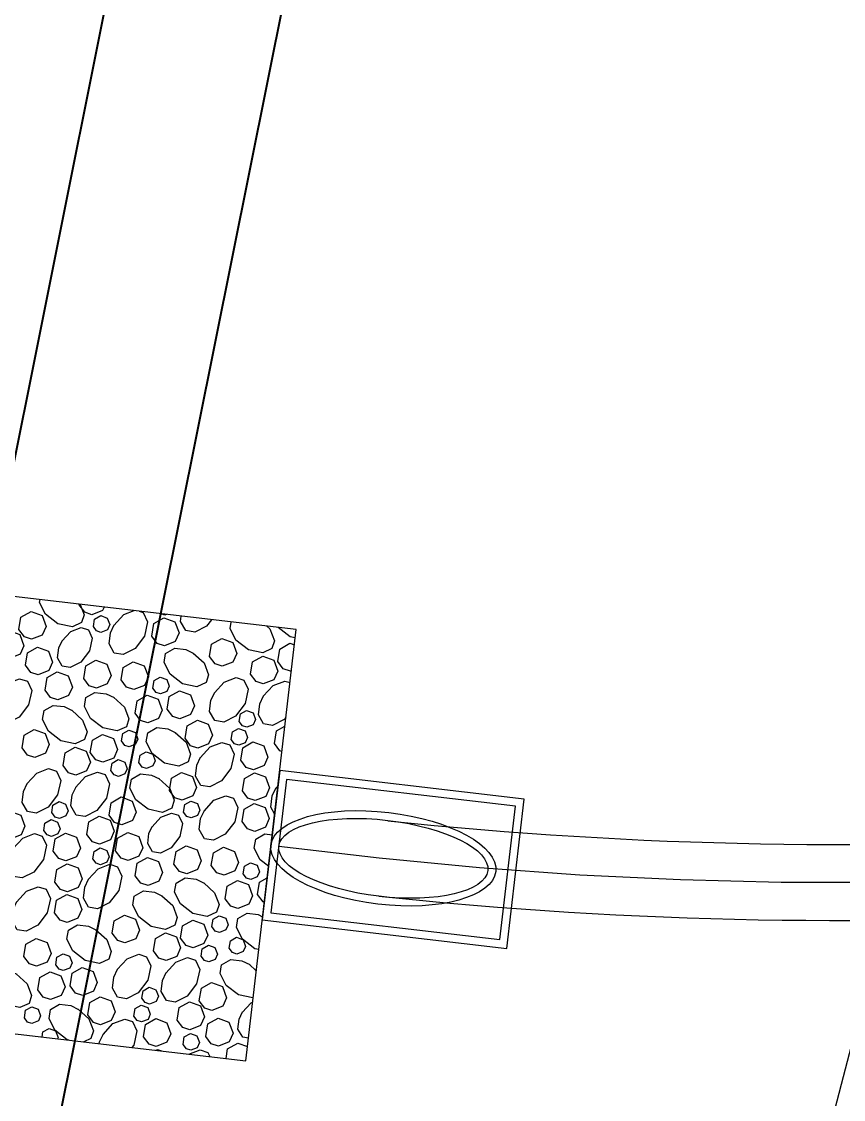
# Model space of a CAD drawing. Header units: feet. Extents: x 10084 to 13321, y 3329 to 8503.
# Drawn here: x 10633.37 to 10652.3, y 6440.68 to 6465.51 of the extents above; entities that cross this region are included whole.
import ezdxf

# ---------------------------------------------------------------- set-up
doc = ezdxf.new("R2010")
doc.units = ezdxf.units.FT
doc.header["$LTSCALE"] = 40
doc.header["$MEASUREMENT"] = 0
doc.linetypes.add('CENTERX2', pattern=[4, 2.5, -0.5, 0.5, -0.5])
for name, color, linetype in [('INLET', 4, 'Continuous'), ('Level 1', 7, 'Continuous'), ('LOT', 7, 'Continuous'), ('STORM', 2, 'Continuous'), ('storm CL', 7, 'CENTERX2')]:
    doc.layers.add(name, color=color, linetype=linetype)

msp = doc.modelspace()

# ---------------------------------------------------------------- linework, layer by layer
at = {"layer": 'INLET', "color": 5, "flags": 128}
for points in [[(10644.945, 6447.596), (10639.314, 6448.255), (10638.912, 6444.819), (10644.542, 6444.16)], [(10644.742, 6447.436), (10639.474, 6448.053), (10639.114, 6444.979), (10644.382, 6444.362)]]:
    msp.add_lwpolyline(points, close=True, dxfattribs=at)
at = {"layer": 'INLET', "color": 5}
for major_axis, ratio in [((-2.588, 0.303), 0.408128), ((-2.407, 0.282), 0.36366)]:
    msp.add_ellipse((10641.701, 6446.235), major_axis=major_axis, ratio=ratio, dxfattribs=at)
at = {"layer": 'Level 1', "color": 5, "linetype": 'Continuous', "lineweight": 40}
for p, q in [((10622.662, 6402.831), (10636.225, 6470.46)), ((10626.581, 6402.026), (10640.149, 6469.682))]:
    msp.add_line(p, q, dxfattribs=at)
at = {"layer": 'LOT', "color": 7}
msp.add_line((10633.388, 6368.668), (10689.874, 6585.401), dxfattribs=at)
at = {"layer": 'STORM', "color": 5, "flags": 128}
for points in [[(10641.803, 6447.102, 0.086899), (10675.92, 6449.432), (10675.918, 6449.431), (10800.481, 6480.488)], [(10641.599, 6445.364, 0.086949), (10676.339, 6447.733), (10676.341, 6447.733), (10800.904, 6478.79)]]:
    msp.add_lwpolyline(points, format="xyb", dxfattribs=at)
msp.add_lwpolyline([(10619.83, 6453.829), (10618.667, 6443.897), (10638.532, 6441.571), (10639.694, 6451.504)], close=True, dxfattribs=at)
for points in [[(10634.719, 6452.086), (10634.81, 6451.848), (10634.753, 6451.667), (10634.54, 6451.569), (10634.209, 6451.64), (10633.924, 6451.859), (10633.786, 6452.13), (10633.797, 6452.194)], [(10634.696, 6452.071), (10634.699, 6452.088)], [(10635.269, 6452.022), (10635.235, 6451.946), (10634.989, 6451.848), (10634.824, 6451.902), (10634.697, 6452.071)], [(10633.307, 6451.504), (10633.354, 6451.792), (10633.589, 6451.923), (10633.841, 6451.831), (10633.935, 6451.575), (10633.846, 6451.379), (10633.6, 6451.28), (10633.435, 6451.334), (10633.307, 6451.504)], [(10635.023, 6451.575), (10635.051, 6451.748), (10635.192, 6451.827), (10635.343, 6451.771), (10635.399, 6451.618), (10635.346, 6451.5), (10635.198, 6451.441), (10635.099, 6451.473), (10635.023, 6451.575)], [(10636.075, 6451.927), (10636.174, 6451.896), (10636.273, 6451.683), (10636.202, 6451.352), (10635.983, 6451.067), (10635.712, 6450.929), (10635.506, 6450.964), (10635.386, 6451.174), (10635.416, 6451.429), (10635.503, 6451.613)], [(10635.495, 6451.6), (10635.723, 6451.849), (10635.962, 6451.941)], [(10636.369, 6451.355), (10636.416, 6451.644), (10636.65, 6451.775), (10636.903, 6451.682), (10636.997, 6451.427), (10636.908, 6451.23), (10636.662, 6451.132), (10636.496, 6451.186), (10636.369, 6451.355)], [(10636.706, 6451.853), (10636.669, 6451.839), (10636.582, 6451.868)], [(10637.743, 6451.732), (10637.63, 6451.585), (10637.36, 6451.447), (10637.153, 6451.482), (10637.033, 6451.692), (10637.047, 6451.813)], [(10634.296, 6451.235), (10634.502, 6451.46), (10634.746, 6451.553), (10634.908, 6451.502), (10634.997, 6451.31), (10634.933, 6451.013), (10634.736, 6450.756), (10634.492, 6450.632), (10634.306, 6450.663), (10634.198, 6450.852), (10634.225, 6451.082), (10634.304, 6451.247)], [(10639.022, 6451.582), (10639.091, 6451.519), (10639.195, 6451.248), (10639.137, 6451.068), (10638.925, 6450.969), (10638.594, 6451.04), (10638.308, 6451.26), (10638.171, 6451.53), (10638.196, 6451.679)], [(10639.672, 6451.314), (10639.557, 6451.339), (10639.279, 6451.552)], [(10632.798, 6451.061), (10632.844, 6451.349), (10633.079, 6451.481), (10633.331, 6451.388), (10633.425, 6451.132), (10633.337, 6450.936), (10633.09, 6450.838), (10632.925, 6450.892), (10632.798, 6451.061)], [(10637.698, 6450.882), (10637.745, 6451.171), (10637.98, 6451.302), (10638.232, 6451.209), (10638.326, 6450.954), (10638.237, 6450.757), (10637.991, 6450.659), (10637.826, 6450.713), (10637.698, 6450.882)], [(10633.457, 6450.684), (10633.504, 6450.972), (10633.738, 6451.103), (10633.99, 6451.011), (10634.085, 6450.755), (10633.996, 6450.559), (10633.749, 6450.46), (10633.584, 6450.514), (10633.457, 6450.684)], [(10637.323, 6450.964), (10637.572, 6450.736), (10637.676, 6450.465), (10637.619, 6450.284), (10637.406, 6450.186), (10637.076, 6450.257), (10636.79, 6450.476), (10636.653, 6450.747), (10636.687, 6450.953), (10636.897, 6451.074), (10637.152, 6451.044), (10637.335, 6450.956)], [(10639.27, 6450.768), (10639.317, 6451.057), (10639.551, 6451.188), (10639.653, 6451.151)], [(10634.802, 6450.379), (10634.849, 6450.667), (10635.084, 6450.798), (10635.336, 6450.706), (10635.43, 6450.45), (10635.341, 6450.254), (10635.095, 6450.155), (10634.93, 6450.21), (10634.802, 6450.379)], [(10635.662, 6450.345), (10635.709, 6450.633), (10635.943, 6450.764), (10636.196, 6450.672), (10636.29, 6450.416), (10636.201, 6450.22), (10635.954, 6450.121), (10635.79, 6450.176), (10635.662, 6450.345)], [(10638.644, 6450.475), (10638.691, 6450.764), (10638.925, 6450.895), (10639.177, 6450.802), (10639.272, 6450.547), (10639.183, 6450.35), (10638.936, 6450.252), (10638.771, 6450.306), (10638.644, 6450.475)], [(10639.583, 6450.553), (10639.562, 6450.545), (10639.398, 6450.599), (10639.27, 6450.768)], [(10633.912, 6450.109), (10633.958, 6450.397), (10634.193, 6450.528), (10634.445, 6450.436), (10634.54, 6450.18), (10634.451, 6449.984), (10634.204, 6449.885), (10634.039, 6449.94), (10633.912, 6450.109)], [(10632.825, 6450.019), (10633.053, 6450.269), (10633.324, 6450.373), (10633.505, 6450.315), (10633.603, 6450.103), (10633.532, 6449.772), (10633.313, 6449.487), (10633.042, 6449.349), (10632.836, 6449.384), (10632.716, 6449.594), (10632.746, 6449.849), (10632.833, 6450.032)], [(10636.396, 6450.157), (10636.424, 6450.33), (10636.564, 6450.408), (10636.716, 6450.353), (10636.772, 6450.2), (10636.719, 6450.082), (10636.571, 6450.023), (10636.472, 6450.055), (10636.396, 6450.157)], [(10637.81, 6450.046), (10638.039, 6450.295), (10638.309, 6450.399), (10638.49, 6450.342), (10638.588, 6450.129), (10638.517, 6449.798), (10638.298, 6449.513), (10638.028, 6449.375), (10637.821, 6449.41), (10637.701, 6449.62), (10637.731, 6449.875), (10637.818, 6450.058)], [(10638.933, 6449.967), (10639.162, 6450.217), (10639.432, 6450.32), (10639.552, 6450.282)], [(10635.487, 6449.948), (10635.737, 6449.719), (10635.841, 6449.449), (10635.783, 6449.268), (10635.57, 6449.169), (10635.24, 6449.24), (10634.954, 6449.46), (10634.817, 6449.73), (10634.851, 6449.937), (10635.061, 6450.057), (10635.317, 6450.027), (10635.5, 6449.94)], [(10636.725, 6449.674), (10636.772, 6449.963), (10637.006, 6450.094), (10637.259, 6450.002), (10637.353, 6449.746), (10637.264, 6449.549), (10637.017, 6449.451), (10636.853, 6449.505), (10636.725, 6449.674)], [(10634.524, 6449.649), (10634.774, 6449.421), (10634.878, 6449.15), (10634.82, 6448.97), (10634.607, 6448.871), (10634.277, 6448.942), (10633.991, 6449.161), (10633.854, 6449.432), (10633.888, 6449.639), (10634.099, 6449.759), (10634.354, 6449.729), (10634.537, 6449.641)], [(10635.983, 6449.578), (10636.03, 6449.866), (10636.264, 6449.997), (10636.516, 6449.905), (10636.611, 6449.649), (10636.522, 6449.453), (10636.275, 6449.354), (10636.11, 6449.408), (10635.983, 6449.577)], [(10639.458, 6449.482), (10639.421, 6449.434), (10639.15, 6449.297), (10638.944, 6449.331), (10638.824, 6449.542), (10638.854, 6449.796), (10638.941, 6449.98)], [(10638.382, 6449.387), (10638.41, 6449.56), (10638.551, 6449.639), (10638.702, 6449.583), (10638.759, 6449.43), (10638.705, 6449.312), (10638.557, 6449.253), (10638.459, 6449.285), (10638.382, 6449.387)], [(10637.136, 6448.999), (10637.183, 6449.288), (10637.418, 6449.419), (10637.67, 6449.327), (10637.764, 6449.071), (10637.675, 6448.875), (10637.429, 6448.776), (10637.264, 6448.83), (10637.137, 6449)], [(10639.193, 6448.883), (10639.239, 6449.172), (10639.434, 6449.281)], [(10633.381, 6448.784), (10633.428, 6449.072), (10633.663, 6449.204), (10633.915, 6449.111), (10634.009, 6448.856), (10633.92, 6448.659), (10633.674, 6448.56), (10633.509, 6448.615), (10633.381, 6448.784)], [(10634.953, 6448.67), (10635, 6448.959), (10635.234, 6449.09), (10635.487, 6448.997), (10635.581, 6448.742), (10635.492, 6448.545), (10635.245, 6448.447), (10635.081, 6448.501), (10634.953, 6448.67)], [(10635.673, 6448.938), (10635.701, 6449.111), (10635.842, 6449.19), (10635.993, 6449.134), (10636.05, 6448.981), (10635.996, 6448.863), (10635.849, 6448.804), (10635.749, 6448.836), (10635.673, 6448.938)], [(10636.911, 6449.136), (10637.161, 6448.908), (10637.264, 6448.637), (10637.207, 6448.457), (10636.994, 6448.358), (10636.664, 6448.429), (10636.378, 6448.648), (10636.241, 6448.919), (10636.275, 6449.126), (10636.486, 6449.246), (10636.741, 6449.216), (10636.924, 6449.128)], [(10638.198, 6448.973), (10638.226, 6449.146), (10638.366, 6449.225), (10638.518, 6449.169), (10638.574, 6449.016), (10638.521, 6448.898), (10638.373, 6448.839), (10638.274, 6448.872), (10638.198, 6448.973)], [(10634.327, 6448.377), (10634.373, 6448.666), (10634.608, 6448.797), (10634.86, 6448.704), (10634.954, 6448.449), (10634.866, 6448.252), (10634.619, 6448.154), (10634.454, 6448.208), (10634.327, 6448.377)], [(10637.485, 6448.551), (10637.713, 6448.801), (10637.984, 6448.904), (10638.164, 6448.847), (10638.263, 6448.634), (10638.192, 6448.304), (10637.973, 6448.018), (10637.702, 6447.881), (10637.496, 6447.915), (10637.375, 6448.125), (10637.405, 6448.38), (10637.493, 6448.564)], [(10638.417, 6448.496), (10638.464, 6448.784), (10638.699, 6448.915), (10638.951, 6448.823), (10639.045, 6448.567), (10638.956, 6448.371), (10638.71, 6448.272), (10638.545, 6448.326), (10638.417, 6448.496)], [(10639.366, 6448.699), (10639.32, 6448.714), (10639.193, 6448.883)], [(10636.073, 6448.44), (10636.101, 6448.613), (10636.242, 6448.692), (10636.393, 6448.636), (10636.45, 6448.483), (10636.396, 6448.365), (10636.248, 6448.306), (10636.149, 6448.338), (10636.073, 6448.44)], [(10633.493, 6447.948), (10633.721, 6448.197), (10633.992, 6448.301), (10634.173, 6448.243), (10634.271, 6448.031), (10634.2, 6447.7), (10633.981, 6447.414), (10633.71, 6447.277), (10633.504, 6447.312), (10633.383, 6447.522), (10633.414, 6447.777), (10633.501, 6447.96)], [(10635.426, 6448.257), (10635.454, 6448.43), (10635.595, 6448.509), (10635.746, 6448.453), (10635.802, 6448.3), (10635.749, 6448.182), (10635.601, 6448.123), (10635.502, 6448.155), (10635.426, 6448.257)], [(10634.616, 6447.869), (10634.844, 6448.118), (10635.115, 6448.222), (10635.296, 6448.165), (10635.394, 6447.952), (10635.323, 6447.621), (10635.104, 6447.336), (10634.833, 6447.198), (10634.627, 6447.233), (10634.506, 6447.443), (10634.536, 6447.698), (10634.624, 6447.882)], [(10636.534, 6448.071), (10636.784, 6447.843), (10636.888, 6447.572), (10636.831, 6447.392), (10636.618, 6447.293), (10636.287, 6447.364), (10636.002, 6447.584), (10635.864, 6447.854), (10635.899, 6448.061), (10636.109, 6448.181), (10636.364, 6448.151), (10636.547, 6448.063)], [(10636.774, 6447.796), (10636.821, 6448.084), (10637.056, 6448.215), (10637.308, 6448.123), (10637.402, 6447.867), (10637.313, 6447.671), (10637.067, 6447.572), (10636.902, 6447.627), (10636.774, 6447.796)], [(10638.455, 6447.787), (10638.502, 6448.075), (10638.736, 6448.207), (10638.989, 6448.114), (10639.083, 6447.859), (10638.994, 6447.662), (10638.747, 6447.564), (10638.583, 6447.618), (10638.455, 6447.787)], [(10639.198, 6447.263), (10639.111, 6447.417), (10639.141, 6447.672), (10639.228, 6447.855)], [(10639.22, 6447.842), (10639.273, 6447.899)], [(10634.065, 6447.289), (10634.093, 6447.462), (10634.234, 6447.541), (10634.385, 6447.485), (10634.442, 6447.332), (10634.388, 6447.214), (10634.24, 6447.155), (10634.141, 6447.187), (10634.065, 6447.289)], [(10635.385, 6447.228), (10635.432, 6447.516), (10635.667, 6447.648), (10635.919, 6447.555), (10636.013, 6447.3), (10635.924, 6447.103), (10635.678, 6447.005), (10635.513, 6447.059), (10635.385, 6447.228)], [(10637.101, 6447.299), (10637.129, 6447.472), (10637.27, 6447.551), (10637.421, 6447.496), (10637.477, 6447.342), (10637.424, 6447.224), (10637.276, 6447.165), (10637.177, 6447.198), (10637.101, 6447.299)], [(10637.573, 6447.324), (10637.801, 6447.574), (10638.072, 6447.677), (10638.252, 6447.62), (10638.351, 6447.407), (10638.28, 6447.077), (10638.061, 6446.791), (10637.79, 6446.654), (10637.584, 6446.688), (10637.463, 6446.899), (10637.494, 6447.154), (10637.581, 6447.337)], [(10632.819, 6446.901), (10632.866, 6447.19), (10633.1, 6447.321), (10633.353, 6447.229), (10633.447, 6446.973), (10633.358, 6446.776), (10633.111, 6446.678), (10632.947, 6446.732), (10632.819, 6446.901)], [(10636.374, 6446.96), (10636.58, 6447.184), (10636.824, 6447.278), (10636.986, 6447.226), (10637.075, 6447.035), (10637.011, 6446.737), (10636.814, 6446.48), (10636.57, 6446.356), (10636.384, 6446.388), (10636.276, 6446.577), (10636.303, 6446.806), (10636.381, 6446.971)], [(10638.447, 6447.08), (10638.494, 6447.368), (10638.728, 6447.499), (10638.981, 6447.407), (10639.075, 6447.151), (10638.986, 6446.955), (10638.739, 6446.856), (10638.575, 6446.911), (10638.447, 6447.08)], [(10633.88, 6446.875), (10633.908, 6447.048), (10634.049, 6447.127), (10634.201, 6447.071), (10634.257, 6446.918), (10634.204, 6446.8), (10634.056, 6446.741), (10633.957, 6446.773), (10633.881, 6446.875)], [(10634.876, 6446.785), (10634.922, 6447.074), (10635.157, 6447.205), (10635.409, 6447.113), (10635.503, 6446.857), (10635.415, 6446.66), (10635.168, 6446.562), (10635.003, 6446.616), (10634.876, 6446.785)], [(10633.168, 6446.453), (10633.396, 6446.702), (10633.667, 6446.806), (10633.847, 6446.749), (10633.946, 6446.536), (10633.875, 6446.205), (10633.656, 6445.92), (10633.385, 6445.783), (10633.178, 6445.817), (10633.058, 6446.027), (10633.088, 6446.282), (10633.176, 6446.466)], [(10634.1, 6446.398), (10634.147, 6446.686), (10634.381, 6446.817), (10634.634, 6446.725), (10634.728, 6446.469), (10634.639, 6446.273), (10634.392, 6446.174), (10634.227, 6446.228), (10634.1, 6446.397)], [(10635.535, 6446.408), (10635.581, 6446.697), (10635.816, 6446.828), (10636.068, 6446.735), (10636.163, 6446.48), (10636.074, 6446.283), (10635.827, 6446.185), (10635.662, 6446.239), (10635.535, 6446.408)], [(10639.057, 6446.056), (10638.868, 6446.201), (10638.73, 6446.471), (10638.765, 6446.678), (10638.975, 6446.798), (10639.141, 6446.779)], [(10635.012, 6446.223), (10635.04, 6446.396), (10635.181, 6446.475), (10635.333, 6446.419), (10635.389, 6446.266), (10635.336, 6446.148), (10635.188, 6446.089), (10635.089, 6446.121), (10635.012, 6446.223)], [(10636.88, 6446.103), (10636.927, 6446.392), (10637.162, 6446.523), (10637.414, 6446.43), (10637.508, 6446.175), (10637.419, 6445.978), (10637.173, 6445.88), (10637.008, 6445.934), (10636.88, 6446.103)], [(10637.74, 6446.069), (10637.787, 6446.358), (10638.021, 6446.489), (10638.274, 6446.396), (10638.368, 6446.141), (10638.279, 6445.944), (10638.032, 6445.846), (10637.868, 6445.9), (10637.74, 6446.069)], [(10634.138, 6445.689), (10634.185, 6445.977), (10634.419, 6446.108), (10634.672, 6446.016), (10634.766, 6445.76), (10634.677, 6445.564), (10634.43, 6445.465), (10634.265, 6445.52), (10634.138, 6445.689)], [(10634.903, 6445.744), (10635.131, 6445.993), (10635.402, 6446.097), (10635.583, 6446.04), (10635.681, 6445.827), (10635.61, 6445.497), (10635.391, 6445.211), (10635.12, 6445.074), (10634.914, 6445.108), (10634.793, 6445.319), (10634.824, 6445.573), (10634.911, 6445.757)], [(10635.99, 6445.833), (10636.036, 6446.122), (10636.271, 6446.253), (10636.523, 6446.16), (10636.618, 6445.905), (10636.529, 6445.709), (10636.282, 6445.61), (10636.117, 6445.664), (10635.99, 6445.833)], [(10638.474, 6445.881), (10638.502, 6446.054), (10638.642, 6446.133), (10638.794, 6446.077), (10638.85, 6445.924), (10638.797, 6445.806), (10638.649, 6445.747), (10638.55, 6445.78), (10638.474, 6445.881)], [(10638.803, 6445.399), (10638.85, 6445.687), (10639.025, 6445.785)], [(10633.256, 6445.226), (10633.484, 6445.475), (10633.755, 6445.579), (10633.935, 6445.522), (10634.034, 6445.309), (10633.963, 6444.979), (10633.744, 6444.693), (10633.473, 6444.556), (10633.266, 6444.59), (10633.146, 6444.8), (10633.176, 6445.056), (10633.264, 6445.239)], [(10637.565, 6445.672), (10637.814, 6445.444), (10637.918, 6445.173), (10637.861, 6444.993), (10637.648, 6444.894), (10637.317, 6444.965), (10637.032, 6445.184), (10636.895, 6445.455), (10636.929, 6445.662), (10637.139, 6445.782), (10637.394, 6445.752), (10637.578, 6445.664)], [(10638.061, 6445.302), (10638.107, 6445.59), (10638.342, 6445.722), (10638.594, 6445.629), (10638.689, 6445.373), (10638.6, 6445.177), (10638.353, 6445.079), (10638.188, 6445.133), (10638.061, 6445.302)], [(10634.13, 6444.982), (10634.177, 6445.27), (10634.411, 6445.401), (10634.664, 6445.309), (10634.758, 6445.053), (10634.669, 6444.857), (10634.422, 6444.758), (10634.257, 6444.812), (10634.13, 6444.982)], [(10636.602, 6445.374), (10636.852, 6445.145), (10636.955, 6444.874), (10636.898, 6444.694), (10636.685, 6444.596), (10636.355, 6444.667), (10636.069, 6444.886), (10635.932, 6445.156), (10635.966, 6445.363), (10636.177, 6445.483), (10636.432, 6445.453), (10636.615, 6445.366)], [(10638.959, 6445.22), (10638.931, 6445.23), (10638.803, 6445.399)], [(10635.459, 6444.508), (10635.506, 6444.797), (10635.74, 6444.928), (10635.993, 6444.836), (10636.087, 6444.58), (10635.998, 6444.384), (10635.751, 6444.285), (10635.586, 6444.339), (10635.459, 6444.508)], [(10637.031, 6444.395), (10637.078, 6444.683), (10637.312, 6444.814), (10637.565, 6444.722), (10637.659, 6444.466), (10637.57, 6444.27), (10637.323, 6444.171), (10637.158, 6444.225), (10637.031, 6444.395)], [(10637.751, 6444.662), (10637.779, 6444.835), (10637.92, 6444.914), (10638.071, 6444.859), (10638.128, 6444.705), (10638.074, 6444.588), (10637.926, 6444.528), (10637.827, 6444.561), (10637.751, 6444.662)], [(10638.832, 6444.134), (10638.742, 6444.154), (10638.456, 6444.373), (10638.319, 6444.643), (10638.353, 6444.85), (10638.564, 6444.97), (10638.819, 6444.94), (10638.921, 6444.891)], [(10635.084, 6444.59), (10635.333, 6444.362), (10635.437, 6444.091), (10635.38, 6443.911), (10635.167, 6443.812), (10634.836, 6443.883), (10634.551, 6444.103), (10634.413, 6444.373), (10634.448, 6444.58), (10634.658, 6444.7), (10634.913, 6444.67), (10635.096, 6444.582)], [(10633.423, 6443.971), (10633.47, 6444.26), (10633.704, 6444.39), (10633.957, 6444.298), (10634.051, 6444.043), (10633.962, 6443.846), (10633.715, 6443.748), (10633.55, 6443.802), (10633.423, 6443.971)], [(10636.405, 6444.101), (10636.451, 6444.39), (10636.686, 6444.521), (10636.938, 6444.428), (10637.032, 6444.173), (10636.944, 6443.977), (10636.697, 6443.878), (10636.532, 6443.932), (10636.405, 6444.101)], [(10638.151, 6444.164), (10638.179, 6444.338), (10638.32, 6444.416), (10638.471, 6444.361), (10638.527, 6444.207), (10638.474, 6444.09), (10638.326, 6444.03), (10638.227, 6444.063), (10638.151, 6444.164)], [(10637.504, 6443.981), (10637.532, 6444.154), (10637.673, 6444.233), (10637.824, 6444.178), (10637.88, 6444.024), (10637.827, 6443.906), (10637.679, 6443.847), (10637.58, 6443.88), (10637.504, 6443.981)], [(10634.156, 6443.783), (10634.184, 6443.956), (10634.325, 6444.035), (10634.477, 6443.979), (10634.533, 6443.826), (10634.48, 6443.708), (10634.332, 6443.649), (10634.233, 6443.681), (10634.157, 6443.783)], [(10635.571, 6443.672), (10635.799, 6443.922), (10636.07, 6444.025), (10636.251, 6443.968), (10636.349, 6443.755), (10636.278, 6443.425), (10636.059, 6443.139), (10635.788, 6443.002), (10635.582, 6443.036), (10635.461, 6443.247), (10635.492, 6443.501), (10635.579, 6443.685)], [(10636.694, 6443.593), (10636.922, 6443.843), (10637.193, 6443.947), (10637.373, 6443.889), (10637.472, 6443.676), (10637.401, 6443.346), (10637.182, 6443.06), (10636.911, 6442.923), (10636.704, 6442.957), (10636.584, 6443.168), (10636.614, 6443.423), (10636.702, 6443.606)], [(10638.701, 6443.021), (10638.696, 6443.018), (10638.365, 6443.089), (10638.079, 6443.308), (10637.942, 6443.579), (10637.977, 6443.785), (10638.187, 6443.905), (10638.442, 6443.875), (10638.625, 6443.788)], [(10638.612, 6443.796), (10638.775, 6443.647)], [(10633.248, 6443.574), (10633.497, 6443.346), (10633.601, 6443.075), (10633.544, 6442.894), (10633.331, 6442.796), (10633, 6442.867), (10632.715, 6443.086), (10632.577, 6443.357), (10632.612, 6443.563), (10632.822, 6443.683), (10633.077, 6443.653), (10633.261, 6443.566)], [(10633.744, 6443.204), (10633.79, 6443.492), (10634.025, 6443.623), (10634.277, 6443.531), (10634.371, 6443.275), (10634.282, 6443.079), (10634.036, 6442.98), (10633.871, 6443.035), (10633.744, 6443.204)], [(10634.486, 6443.301), (10634.533, 6443.589), (10634.767, 6443.72), (10635.02, 6443.628), (10635.114, 6443.372), (10635.025, 6443.176), (10634.778, 6443.077), (10634.613, 6443.131), (10634.486, 6443.301)], [(10637.463, 6442.953), (10637.51, 6443.241), (10637.745, 6443.372), (10637.997, 6443.28), (10638.091, 6443.024), (10638.002, 6442.828), (10637.755, 6442.729), (10637.591, 6442.783), (10637.463, 6442.953)], [(10636.143, 6443.013), (10636.171, 6443.186), (10636.312, 6443.265), (10636.463, 6443.209), (10636.52, 6443.056), (10636.466, 6442.938), (10636.318, 6442.879), (10636.219, 6442.912), (10636.143, 6443.013)], [(10633.434, 6442.564), (10633.462, 6442.737), (10633.603, 6442.816), (10633.754, 6442.76), (10633.81, 6442.607), (10633.757, 6442.489), (10633.609, 6442.43), (10633.51, 6442.463), (10633.434, 6442.564)], [(10634.458, 6442.048), (10634.424, 6442.055), (10634.139, 6442.275), (10634.002, 6442.545), (10634.036, 6442.752), (10634.246, 6442.872), (10634.501, 6442.842), (10634.685, 6442.755)], [(10634.897, 6442.626), (10634.944, 6442.914), (10635.178, 6443.046), (10635.431, 6442.953), (10635.525, 6442.698), (10635.436, 6442.501), (10635.189, 6442.403), (10635.024, 6442.457), (10634.897, 6442.626)], [(10635.958, 6442.599), (10635.986, 6442.773), (10636.127, 6442.851), (10636.279, 6442.796), (10636.335, 6442.642), (10636.282, 6442.525), (10636.134, 6442.465), (10636.035, 6442.498), (10635.959, 6442.6)], [(10636.953, 6442.51), (10637, 6442.798), (10637.235, 6442.929), (10637.487, 6442.837), (10637.581, 6442.581), (10637.493, 6442.385), (10637.246, 6442.287), (10637.081, 6442.341), (10636.954, 6442.51)], [(10638.452, 6442.684), (10638.658, 6442.909), (10638.69, 6442.921)], [(10634.672, 6442.763), (10634.921, 6442.534), (10635.025, 6442.263), (10634.968, 6442.083), (10634.805, 6442.008)], [(10638.593, 6442.09), (10638.462, 6442.112), (10638.353, 6442.301), (10638.381, 6442.531), (10638.46, 6442.696)], [(10633.842, 6442.12), (10633.862, 6442.239), (10634.003, 6442.318), (10634.154, 6442.263), (10634.21, 6442.109), (10634.197, 6442.079)], [(10635.246, 6442.177), (10635.474, 6442.427), (10635.745, 6442.531), (10635.925, 6442.473), (10636.024, 6442.261), (10635.953, 6441.93), (10635.913, 6441.878)], [(10636.178, 6442.122), (10636.225, 6442.41), (10636.459, 6442.542), (10636.712, 6442.449), (10636.806, 6442.194), (10636.717, 6441.997), (10636.47, 6441.899), (10636.305, 6441.953), (10636.178, 6442.122)], [(10637.613, 6442.133), (10637.659, 6442.421), (10637.894, 6442.552), (10638.146, 6442.46), (10638.24, 6442.204), (10638.151, 6442.008), (10637.905, 6441.909), (10637.74, 6441.963), (10637.613, 6442.133)], [(10635.161, 6441.966), (10635.166, 6442.007), (10635.254, 6442.19)], [(10637.09, 6441.947), (10637.118, 6442.12), (10637.259, 6442.199), (10637.41, 6442.144), (10637.467, 6441.99), (10637.414, 6441.873), (10637.265, 6441.813), (10637.166, 6441.846), (10637.09, 6441.947)], [(10636.462, 6441.813), (10636.497, 6441.833), (10636.591, 6441.798)], [(10637.225, 6441.724), (10637.48, 6441.822), (10637.661, 6441.764), (10637.705, 6441.668)], [(10638.078, 6441.624), (10638.114, 6441.846), (10638.349, 6441.977), (10638.57, 6441.897)]]:
    msp.add_lwpolyline(points, dxfattribs=at)
at = {"layer": 'storm CL', "color": 5, "flags": 128}
msp.add_lwpolyline([(10639.294, 6446.517, 0.093031), (10676.129, 6448.582), (10800.692, 6479.639)], format="xyb", dxfattribs=at)

doc.saveas('drawing.dxf')
